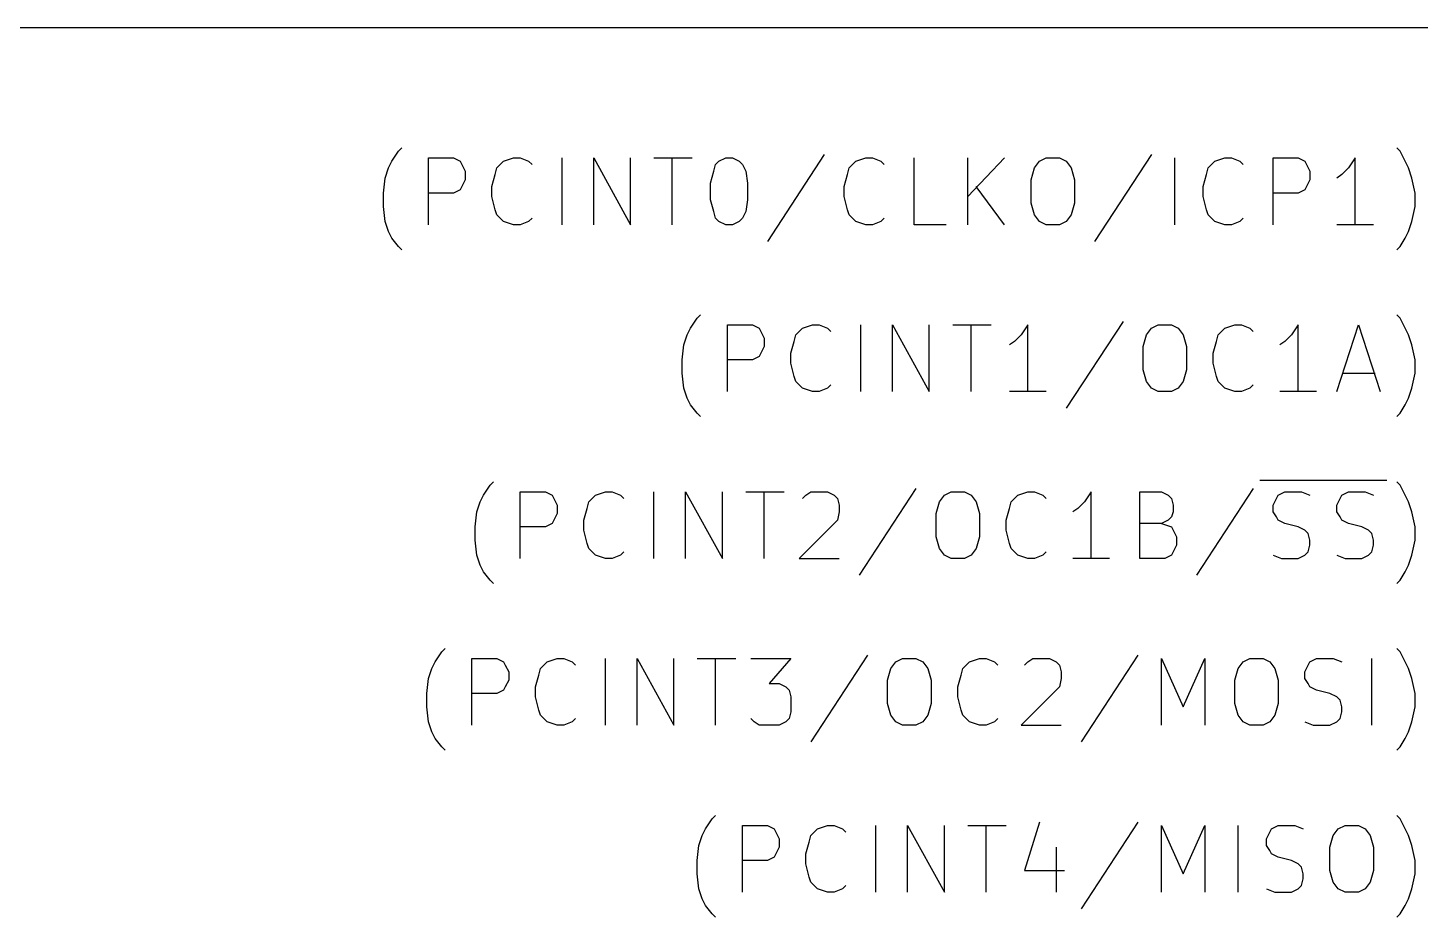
# Model space of a CAD drawing. Extents: x 10 to 287, y -200 to -10.
# Drawn here: x 97.82 to 119, y -73.23 to -59.69 of the extents above; entities that cross this region are included whole.
import ezdxf

# ---------------------------------------------------------------- set-up
doc = ezdxf.new("R2010")
doc.units = 0
doc.header["$MEASUREMENT"] = 0
doc.layers.add('BLACK', color=7, linetype='CONTINUOUS')
doc.layers.add('WHITE', color=7, linetype='CONTINUOUS')

msp = doc.modelspace()

# ---------------------------------------------------------------- linework, layer by layer
at = {"layer": 'Black'}
msp.add_line((123.19, -59.69), (82.55, -59.69), dxfattribs=at)
at = {"layer": 'White'}
for p, q in [((103.353, -61.722), (103.454, -61.5696)), ((103.454, -61.5696), (103.505, -61.5188)), ((109.931, -61.6204), (109.068, -62.9412)), ((114.91, -61.6204), (114.046, -62.9412)), ((118.694, -61.5696), (118.643, -61.5188)), ((118.77, -61.722), (118.694, -61.5696)), ((103.251, -61.976), (103.302, -61.8236)), ((103.302, -61.8236), (103.353, -61.722)), ((103.911, -62.6872), (103.911, -61.6712)), ((103.911, -61.6712), (104.292, -61.6712)), ((104.292, -61.6712), (104.394, -61.722)), ((104.394, -61.722), (104.419, -61.7728)), ((104.419, -61.7728), (104.47, -61.8744)), ((104.927, -61.9252), (104.953, -61.8236)), ((104.953, -61.8236), (105.054, -61.722)), ((105.054, -61.722), (105.207, -61.6712)), ((105.207, -61.6712), (105.308, -61.6712)), ((105.308, -61.6712), (105.435, -61.722)), ((105.435, -61.722), (105.486, -61.7728)), ((105.943, -62.6872), (105.943, -61.6712)), ((106.426, -62.6872), (106.426, -61.6712)), ((106.426, -61.6712), (106.985, -62.6872)), ((106.985, -62.6872), (106.985, -61.6712)), ((107.34, -61.6712), (107.925, -61.6712)), ((107.62, -62.6872), (107.62, -61.6712)), ((108.255, -61.8744), (108.28, -61.7728)), ((108.28, -61.7728), (108.331, -61.722)), ((108.331, -61.722), (108.433, -61.6712)), ((108.433, -61.6712), (108.534, -61.6712)), ((108.534, -61.6712), (108.636, -61.722)), ((108.636, -61.722), (108.687, -61.7728)), ((108.687, -61.7728), (108.737, -61.8744)), ((110.287, -61.9252), (110.312, -61.8236)), ((110.312, -61.8236), (110.414, -61.722)), ((110.414, -61.722), (110.566, -61.6712)), ((110.566, -61.6712), (110.668, -61.6712)), ((110.668, -61.6712), (110.795, -61.722)), ((110.795, -61.722), (110.846, -61.7728)), ((111.303, -62.6872), (111.303, -61.6712)), ((112.116, -62.6872), (112.116, -61.6712)), ((112.674, -61.6712), (112.116, -62.2554)), ((113.081, -62.0014), (113.132, -61.8236)), ((113.132, -61.8236), (113.208, -61.722)), ((113.208, -61.722), (113.309, -61.6712)), ((113.309, -61.6712), (113.513, -61.6712)), ((113.513, -61.6712), (113.614, -61.722)), ((113.614, -61.722), (113.69, -61.8236)), ((113.69, -61.8236), (113.741, -62.0014)), ((115.265, -62.6872), (115.265, -61.6712)), ((115.748, -61.9252), (115.773, -61.8236)), ((115.773, -61.8236), (115.875, -61.722)), ((115.875, -61.722), (116.027, -61.6712)), ((116.027, -61.6712), (116.129, -61.6712)), ((116.129, -61.6712), (116.256, -61.722)), ((116.256, -61.722), (116.307, -61.7728)), ((116.764, -62.6872), (116.764, -61.6712)), ((116.764, -61.6712), (117.145, -61.6712)), ((117.145, -61.6712), (117.246, -61.722)), ((117.246, -61.722), (117.272, -61.7728)), ((117.272, -61.7728), (117.323, -61.8744)), ((117.907, -61.8236), (117.805, -61.9252)), ((118.008, -61.6712), (117.907, -61.8236)), ((118.008, -62.6872), (118.008, -61.6712)), ((118.821, -61.8236), (118.77, -61.722)), ((118.872, -61.976), (118.821, -61.8236)), ((103.226, -62.2046), (103.251, -61.976)), ((104.47, -62.0014), (104.419, -62.103)), ((104.47, -61.8744), (104.47, -62.0014)), ((104.877, -62.103), (104.927, -61.9252)), ((108.204, -62.0522), (108.255, -61.8744)), ((108.204, -62.3062), (108.204, -62.0522)), ((108.737, -61.8744), (108.763, -62.0522)), ((108.763, -62.0522), (108.763, -62.3062)), ((110.236, -62.103), (110.287, -61.9252)), ((113.081, -62.357), (113.081, -62.0014)), ((113.741, -62.0014), (113.741, -62.357)), ((115.697, -62.103), (115.748, -61.9252)), ((117.323, -62.0014), (117.272, -62.103)), ((117.323, -61.8744), (117.323, -62.0014)), ((117.805, -61.9252), (117.729, -61.976)), ((118.923, -62.2046), (118.872, -61.976)), ((103.226, -62.4078), (103.226, -62.2046)), ((104.292, -62.2046), (103.911, -62.2046)), ((104.394, -62.1538), (104.292, -62.2046)), ((104.419, -62.103), (104.394, -62.1538)), ((104.877, -62.2554), (104.877, -62.103)), ((104.927, -62.4586), (104.877, -62.2554)), ((110.236, -62.2554), (110.236, -62.103)), ((110.287, -62.4586), (110.236, -62.2554)), ((112.674, -62.6872), (112.243, -62.103)), ((115.697, -62.2554), (115.697, -62.103)), ((115.748, -62.4586), (115.697, -62.2554)), ((117.145, -62.2046), (116.764, -62.2046)), ((117.246, -62.1538), (117.145, -62.2046)), ((117.272, -62.103), (117.246, -62.1538)), ((118.923, -62.4078), (118.923, -62.2046)), ((103.251, -62.6364), (103.226, -62.4078)), ((104.953, -62.5348), (104.927, -62.4586)), ((108.255, -62.484), (108.204, -62.3062)), ((108.28, -62.5856), (108.255, -62.484)), ((108.737, -62.484), (108.687, -62.5856)), ((108.763, -62.3062), (108.737, -62.484)), ((110.312, -62.5348), (110.287, -62.4586)), ((113.132, -62.5348), (113.081, -62.357)), ((113.741, -62.357), (113.69, -62.5348)), ((115.773, -62.5348), (115.748, -62.4586)), ((118.872, -62.6364), (118.923, -62.4078)), ((103.302, -62.7888), (103.251, -62.6364)), ((105.054, -62.6364), (104.953, -62.5348)), ((105.207, -62.6872), (105.054, -62.6364)), ((105.308, -62.6872), (105.207, -62.6872)), ((105.435, -62.6364), (105.308, -62.6872)), ((105.486, -62.5856), (105.435, -62.6364)), ((108.331, -62.6364), (108.28, -62.5856)), ((108.433, -62.6872), (108.331, -62.6364)), ((108.534, -62.6872), (108.433, -62.6872)), ((108.636, -62.6364), (108.534, -62.6872)), ((108.687, -62.5856), (108.636, -62.6364)), ((110.414, -62.6364), (110.312, -62.5348)), ((110.566, -62.6872), (110.414, -62.6364)), ((110.668, -62.6872), (110.566, -62.6872)), ((110.795, -62.6364), (110.668, -62.6872)), ((110.846, -62.5856), (110.795, -62.6364)), ((111.785, -62.6872), (111.303, -62.6872)), ((113.208, -62.6364), (113.132, -62.5348)), ((113.309, -62.6872), (113.208, -62.6364)), ((113.513, -62.6872), (113.309, -62.6872)), ((113.614, -62.6364), (113.513, -62.6872)), ((113.69, -62.5348), (113.614, -62.6364)), ((115.875, -62.6364), (115.773, -62.5348)), ((116.027, -62.6872), (115.875, -62.6364)), ((116.129, -62.6872), (116.027, -62.6872)), ((116.256, -62.6364), (116.129, -62.6872)), ((116.307, -62.5856), (116.256, -62.6364)), ((118.288, -62.6872), (117.729, -62.6872)), ((118.821, -62.7888), (118.872, -62.6364)), ((103.353, -62.8904), (103.302, -62.7888)), ((103.454, -63.0174), (103.353, -62.8904)), ((118.694, -63.0174), (118.77, -62.8904)), ((118.77, -62.8904), (118.821, -62.7888)), ((103.505, -63.0682), (103.454, -63.0174)), ((118.643, -63.0682), (118.694, -63.0174)), ((107.899, -64.262), (108.001, -64.1096)), ((108.001, -64.1096), (108.052, -64.0588)), ((114.478, -64.1604), (113.614, -65.4812)), ((118.694, -64.1096), (118.643, -64.0588)), ((118.77, -64.262), (118.694, -64.1096)), ((107.798, -64.516), (107.848, -64.3636)), ((107.848, -64.3636), (107.899, -64.262)), ((108.458, -65.2272), (108.458, -64.2112)), ((108.458, -64.2112), (108.839, -64.2112)), ((108.839, -64.2112), (108.941, -64.262)), ((108.941, -64.262), (108.966, -64.3128)), ((108.966, -64.3128), (109.017, -64.4144)), ((109.474, -64.4652), (109.499, -64.3636)), ((109.499, -64.3636), (109.601, -64.262)), ((109.601, -64.262), (109.753, -64.2112)), ((109.753, -64.2112), (109.855, -64.2112)), ((109.855, -64.2112), (109.982, -64.262)), ((109.982, -64.262), (110.033, -64.3128)), ((110.49, -65.2272), (110.49, -64.2112)), ((110.973, -65.2272), (110.973, -64.2112)), ((110.973, -64.2112), (111.531, -65.2272)), ((111.531, -65.2272), (111.531, -64.2112)), ((111.887, -64.2112), (112.471, -64.2112)), ((112.166, -65.2272), (112.166, -64.2112)), ((112.928, -64.3636), (112.827, -64.4652)), ((113.03, -64.2112), (112.928, -64.3636)), ((113.03, -65.2272), (113.03, -64.2112)), ((114.783, -64.5414), (114.833, -64.3636)), ((114.833, -64.3636), (114.91, -64.262)), ((114.91, -64.262), (115.011, -64.2112)), ((115.011, -64.2112), (115.214, -64.2112)), ((115.214, -64.2112), (115.316, -64.262)), ((115.316, -64.262), (115.392, -64.3636)), ((115.392, -64.3636), (115.443, -64.5414)), ((115.9, -64.4652), (115.926, -64.3636)), ((115.926, -64.3636), (116.027, -64.262)), ((116.027, -64.262), (116.18, -64.2112)), ((116.18, -64.2112), (116.281, -64.2112)), ((116.281, -64.2112), (116.408, -64.262)), ((116.408, -64.262), (116.459, -64.3128)), ((117.043, -64.3636), (116.942, -64.4652)), ((117.145, -64.2112), (117.043, -64.3636)), ((117.145, -65.2272), (117.145, -64.2112)), ((117.729, -65.2272), (118.059, -64.2112)), ((118.059, -64.2112), (118.389, -65.2272)), ((118.821, -64.3636), (118.77, -64.262)), ((118.872, -64.516), (118.821, -64.3636)), ((107.772, -64.7446), (107.798, -64.516)), ((109.017, -64.5414), (108.966, -64.643)), ((109.017, -64.4144), (109.017, -64.5414)), ((109.423, -64.643), (109.474, -64.4652)), ((112.827, -64.4652), (112.751, -64.516)), ((114.783, -64.897), (114.783, -64.5414)), ((115.443, -64.5414), (115.443, -64.897)), ((115.849, -64.643), (115.9, -64.4652)), ((116.942, -64.4652), (116.865, -64.516)), ((118.923, -64.7446), (118.872, -64.516)), ((107.772, -64.9478), (107.772, -64.7446)), ((108.839, -64.7446), (108.458, -64.7446)), ((108.941, -64.6938), (108.839, -64.7446)), ((108.966, -64.643), (108.941, -64.6938)), ((109.423, -64.7954), (109.423, -64.643)), ((109.474, -64.9986), (109.423, -64.7954)), ((115.849, -64.7954), (115.849, -64.643)), ((115.9, -64.9986), (115.849, -64.7954)), ((118.923, -64.9478), (118.923, -64.7446)), ((107.798, -65.1764), (107.772, -64.9478)), ((109.499, -65.0748), (109.474, -64.9986)), ((114.833, -65.0748), (114.783, -64.897)), ((115.443, -64.897), (115.392, -65.0748)), ((115.926, -65.0748), (115.9, -64.9986)), ((117.831, -64.9478), (118.313, -64.9478)), ((118.872, -65.1764), (118.923, -64.9478)), ((107.848, -65.3288), (107.798, -65.1764)), ((109.601, -65.1764), (109.499, -65.0748)), ((109.753, -65.2272), (109.601, -65.1764)), ((109.855, -65.2272), (109.753, -65.2272)), ((109.982, -65.1764), (109.855, -65.2272)), ((110.033, -65.1256), (109.982, -65.1764)), ((113.309, -65.2272), (112.751, -65.2272)), ((114.91, -65.1764), (114.833, -65.0748)), ((115.011, -65.2272), (114.91, -65.1764)), ((115.214, -65.2272), (115.011, -65.2272)), ((115.316, -65.1764), (115.214, -65.2272)), ((115.392, -65.0748), (115.316, -65.1764)), ((116.027, -65.1764), (115.926, -65.0748)), ((116.18, -65.2272), (116.027, -65.1764)), ((116.281, -65.2272), (116.18, -65.2272)), ((116.408, -65.1764), (116.281, -65.2272)), ((116.459, -65.1256), (116.408, -65.1764)), ((117.424, -65.2272), (116.865, -65.2272)), ((118.821, -65.3288), (118.872, -65.1764)), ((107.899, -65.4304), (107.848, -65.3288)), ((108.001, -65.5574), (107.899, -65.4304)), ((118.694, -65.5574), (118.77, -65.4304)), ((118.77, -65.4304), (118.821, -65.3288)), ((108.052, -65.6082), (108.001, -65.5574)), ((118.643, -65.6082), (118.694, -65.5574)), ((104.75, -66.802), (104.851, -66.6496)), ((104.851, -66.6496), (104.902, -66.5988)), ((111.328, -66.7004), (110.465, -68.0212)), ((116.459, -66.7004), (115.595, -68.0212)), ((116.561, -66.5734), (118.491, -66.5734)), ((118.694, -66.6496), (118.643, -66.5988)), ((118.77, -66.802), (118.694, -66.6496)), ((104.648, -67.056), (104.699, -66.9036)), ((104.699, -66.9036), (104.75, -66.802)), ((105.308, -67.7672), (105.308, -66.7512)), ((105.308, -66.7512), (105.689, -66.7512)), ((105.689, -66.7512), (105.791, -66.802)), ((105.791, -66.802), (105.816, -66.8528)), ((105.816, -66.8528), (105.867, -66.9544)), ((106.324, -67.0052), (106.35, -66.9036)), ((106.35, -66.9036), (106.451, -66.802)), ((106.451, -66.802), (106.604, -66.7512)), ((106.604, -66.7512), (106.705, -66.7512)), ((106.705, -66.7512), (106.832, -66.802)), ((106.832, -66.802), (106.883, -66.8528)), ((107.34, -67.7672), (107.34, -66.7512)), ((107.823, -67.7672), (107.823, -66.7512)), ((107.823, -66.7512), (108.382, -67.7672)), ((108.382, -67.7672), (108.382, -66.7512)), ((108.737, -66.7512), (109.322, -66.7512)), ((109.017, -67.7672), (109.017, -66.7512)), ((109.601, -66.8528), (109.652, -66.802)), ((109.652, -66.802), (109.728, -66.7512)), ((109.728, -66.7512), (109.982, -66.7512)), ((109.982, -66.7512), (110.084, -66.802)), ((110.084, -66.802), (110.134, -66.8528)), ((110.134, -66.8528), (110.16, -66.9544)), ((111.633, -67.0814), (111.684, -66.9036)), ((111.684, -66.9036), (111.76, -66.802)), ((111.76, -66.802), (111.862, -66.7512)), ((111.862, -66.7512), (112.065, -66.7512)), ((112.065, -66.7512), (112.166, -66.802)), ((112.166, -66.802), (112.243, -66.9036)), ((112.243, -66.9036), (112.293, -67.0814)), ((112.751, -67.0052), (112.776, -66.9036)), ((112.776, -66.9036), (112.878, -66.802)), ((112.878, -66.802), (113.03, -66.7512)), ((113.03, -66.7512), (113.132, -66.7512)), ((113.132, -66.7512), (113.259, -66.802)), ((113.259, -66.802), (113.309, -66.8528)), ((113.894, -66.9036), (113.792, -67.0052)), ((113.995, -66.7512), (113.894, -66.9036)), ((113.995, -67.7672), (113.995, -66.7512)), ((114.732, -67.7672), (114.732, -66.7512)), ((114.732, -66.7512), (115.062, -66.7512)), ((115.062, -66.7512), (115.164, -66.802)), ((115.164, -66.802), (115.214, -66.8528)), ((115.214, -66.8528), (115.24, -66.9544)), ((116.764, -66.9544), (116.815, -66.8528)), ((116.815, -66.8528), (116.84, -66.802)), ((116.84, -66.802), (116.942, -66.7512)), ((116.942, -66.7512), (117.196, -66.7512)), ((117.196, -66.7512), (117.323, -66.802)), ((117.729, -66.9544), (117.78, -66.8528)), ((117.78, -66.8528), (117.805, -66.802)), ((117.805, -66.802), (117.907, -66.7512)), ((117.907, -66.7512), (118.161, -66.7512)), ((118.161, -66.7512), (118.288, -66.802)), ((118.821, -66.9036), (118.77, -66.802)), ((118.872, -67.056), (118.821, -66.9036)), ((104.623, -67.2846), (104.648, -67.056)), ((105.867, -67.0814), (105.816, -67.183)), ((105.867, -66.9544), (105.867, -67.0814)), ((106.274, -67.183), (106.324, -67.0052)), ((110.16, -67.056), (110.134, -67.183)), ((110.16, -66.9544), (110.16, -67.056)), ((111.633, -67.437), (111.633, -67.0814)), ((112.293, -67.0814), (112.293, -67.437)), ((112.7, -67.183), (112.751, -67.0052)), ((113.792, -67.0052), (113.716, -67.056)), ((115.214, -67.1322), (115.164, -67.183)), ((115.24, -67.056), (115.214, -67.1322)), ((115.24, -66.9544), (115.24, -67.056)), ((116.764, -67.056), (116.764, -66.9544)), ((116.815, -67.1322), (116.764, -67.056)), ((116.84, -67.183), (116.815, -67.1322)), ((117.729, -67.056), (117.729, -66.9544)), ((117.78, -67.1322), (117.729, -67.056)), ((117.805, -67.183), (117.78, -67.1322)), ((118.923, -67.2846), (118.872, -67.056)), ((104.623, -67.4878), (104.623, -67.2846)), ((105.689, -67.2846), (105.308, -67.2846)), ((105.791, -67.2338), (105.689, -67.2846)), ((105.816, -67.183), (105.791, -67.2338)), ((106.274, -67.3354), (106.274, -67.183)), ((106.324, -67.5386), (106.274, -67.3354)), ((110.134, -67.183), (109.55, -67.7672)), ((112.7, -67.3354), (112.7, -67.183)), ((112.751, -67.5386), (112.7, -67.3354)), ((115.062, -67.2338), (114.732, -67.2338)), ((115.164, -67.183), (115.062, -67.2338)), ((115.062, -67.2338), (115.214, -67.2846)), ((115.214, -67.2846), (115.24, -67.3354)), ((115.24, -67.3354), (115.291, -67.437)), ((116.942, -67.2338), (116.84, -67.183)), ((117.145, -67.2846), (116.942, -67.2338)), ((117.246, -67.3354), (117.145, -67.2846)), ((117.297, -67.3862), (117.246, -67.3354)), ((117.907, -67.2338), (117.805, -67.183)), ((118.11, -67.2846), (117.907, -67.2338)), ((118.212, -67.3354), (118.11, -67.2846)), ((118.262, -67.3862), (118.212, -67.3354)), ((118.923, -67.4878), (118.923, -67.2846)), ((104.648, -67.7164), (104.623, -67.4878)), ((106.35, -67.6148), (106.324, -67.5386)), ((111.684, -67.6148), (111.633, -67.437)), ((112.293, -67.437), (112.243, -67.6148)), ((112.776, -67.6148), (112.751, -67.5386)), ((115.291, -67.564), (115.24, -67.6656)), ((115.291, -67.437), (115.291, -67.564)), ((117.323, -67.4878), (117.297, -67.3862)), ((117.297, -67.6656), (117.323, -67.564)), ((117.323, -67.564), (117.323, -67.4878)), ((118.288, -67.4878), (118.262, -67.3862)), ((118.262, -67.6656), (118.288, -67.564)), ((118.288, -67.564), (118.288, -67.4878)), ((118.872, -67.7164), (118.923, -67.4878)), ((104.699, -67.8688), (104.648, -67.7164)), ((106.451, -67.7164), (106.35, -67.6148)), ((106.604, -67.7672), (106.451, -67.7164)), ((106.705, -67.7672), (106.604, -67.7672)), ((106.832, -67.7164), (106.705, -67.7672)), ((106.883, -67.6656), (106.832, -67.7164)), ((109.55, -67.7672), (110.16, -67.7672)), ((111.76, -67.7164), (111.684, -67.6148)), ((111.862, -67.7672), (111.76, -67.7164)), ((112.065, -67.7672), (111.862, -67.7672)), ((112.166, -67.7164), (112.065, -67.7672)), ((112.243, -67.6148), (112.166, -67.7164)), ((112.878, -67.7164), (112.776, -67.6148)), ((113.03, -67.7672), (112.878, -67.7164)), ((113.132, -67.7672), (113.03, -67.7672)), ((113.259, -67.7164), (113.132, -67.7672)), ((113.309, -67.6656), (113.259, -67.7164)), ((114.275, -67.7672), (113.716, -67.7672)), ((115.113, -67.7672), (114.732, -67.7672)), ((115.214, -67.7164), (115.113, -67.7672)), ((115.24, -67.6656), (115.214, -67.7164)), ((116.764, -67.7164), (116.891, -67.7672)), ((116.891, -67.7672), (117.145, -67.7672)), ((117.145, -67.7672), (117.246, -67.7164)), ((117.246, -67.7164), (117.297, -67.6656)), ((117.729, -67.7164), (117.856, -67.7672)), ((117.856, -67.7672), (118.11, -67.7672)), ((118.11, -67.7672), (118.212, -67.7164)), ((118.212, -67.7164), (118.262, -67.6656)), ((118.821, -67.8688), (118.872, -67.7164)), ((104.75, -67.9704), (104.699, -67.8688)), ((104.851, -68.0974), (104.75, -67.9704)), ((118.694, -68.0974), (118.77, -67.9704)), ((118.77, -67.9704), (118.821, -67.8688)), ((104.902, -68.1482), (104.851, -68.0974)), ((118.643, -68.1482), (118.694, -68.0974)), ((104.013, -69.342), (104.115, -69.1896)), ((104.115, -69.1896), (104.165, -69.1388)), ((110.592, -69.2404), (109.728, -70.5612)), ((114.706, -69.2404), (113.843, -70.5612)), ((118.694, -69.1896), (118.643, -69.1388)), ((118.77, -69.342), (118.694, -69.1896)), ((103.911, -69.596), (103.962, -69.4436)), ((103.962, -69.4436), (104.013, -69.342)), ((104.572, -70.3072), (104.572, -69.2912)), ((104.572, -69.2912), (104.953, -69.2912)), ((104.953, -69.2912), (105.054, -69.342)), ((105.054, -69.342), (105.08, -69.3928)), ((105.08, -69.3928), (105.131, -69.4944)), ((105.588, -69.5452), (105.613, -69.4436)), ((105.613, -69.4436), (105.715, -69.342)), ((105.715, -69.342), (105.867, -69.2912)), ((105.867, -69.2912), (105.969, -69.2912)), ((105.969, -69.2912), (106.096, -69.342)), ((106.096, -69.342), (106.147, -69.3928)), ((106.604, -70.3072), (106.604, -69.2912)), ((107.086, -70.3072), (107.086, -69.2912)), ((107.086, -69.2912), (107.645, -70.3072)), ((107.645, -70.3072), (107.645, -69.2912)), ((108.001, -69.2912), (108.585, -69.2912)), ((108.28, -70.3072), (108.28, -69.2912)), ((108.814, -69.2912), (109.423, -69.2912)), ((109.423, -69.2912), (109.093, -69.6722)), ((110.896, -69.6214), (110.947, -69.4436)), ((110.947, -69.4436), (111.023, -69.342)), ((111.023, -69.342), (111.125, -69.2912)), ((111.125, -69.2912), (111.328, -69.2912)), ((111.328, -69.2912), (111.43, -69.342)), ((111.43, -69.342), (111.506, -69.4436)), ((111.506, -69.4436), (111.557, -69.6214)), ((112.014, -69.5452), (112.039, -69.4436)), ((112.039, -69.4436), (112.141, -69.342)), ((112.141, -69.342), (112.293, -69.2912)), ((112.293, -69.2912), (112.395, -69.2912)), ((112.395, -69.2912), (112.522, -69.342)), ((112.522, -69.342), (112.573, -69.3928)), ((112.979, -69.3928), (113.03, -69.342)), ((113.03, -69.342), (113.106, -69.2912)), ((113.106, -69.2912), (113.36, -69.2912)), ((113.36, -69.2912), (113.462, -69.342)), ((113.462, -69.342), (113.513, -69.3928)), ((113.513, -69.3928), (113.538, -69.4944)), ((115.062, -70.3072), (115.062, -69.2912)), ((115.062, -69.2912), (115.392, -70.0278)), ((115.392, -70.0278), (115.722, -69.2912)), ((115.722, -69.2912), (115.722, -70.3072)), ((116.18, -69.6214), (116.23, -69.4436)), ((116.23, -69.4436), (116.307, -69.342)), ((116.307, -69.342), (116.408, -69.2912)), ((116.408, -69.2912), (116.611, -69.2912)), ((116.611, -69.2912), (116.713, -69.342)), ((116.713, -69.342), (116.789, -69.4436)), ((116.789, -69.4436), (116.84, -69.6214)), ((117.246, -69.4944), (117.297, -69.3928)), ((117.297, -69.3928), (117.323, -69.342)), ((117.323, -69.342), (117.424, -69.2912)), ((117.424, -69.2912), (117.678, -69.2912)), ((117.678, -69.2912), (117.805, -69.342)), ((118.262, -70.3072), (118.262, -69.2912)), ((118.821, -69.4436), (118.77, -69.342)), ((118.872, -69.596), (118.821, -69.4436)), ((103.886, -69.8246), (103.911, -69.596)), ((105.131, -69.6214), (105.08, -69.723)), ((105.131, -69.4944), (105.131, -69.6214)), ((105.537, -69.723), (105.588, -69.5452)), ((109.093, -69.6722), (109.245, -69.6722)), ((109.245, -69.6722), (109.347, -69.723)), ((110.896, -69.977), (110.896, -69.6214)), ((111.557, -69.6214), (111.557, -69.977)), ((111.963, -69.723), (112.014, -69.5452)), ((113.538, -69.596), (113.513, -69.723)), ((113.538, -69.4944), (113.538, -69.596)), ((116.18, -69.977), (116.18, -69.6214)), ((116.84, -69.6214), (116.84, -69.977)), ((117.246, -69.596), (117.246, -69.4944)), ((117.297, -69.6722), (117.246, -69.596)), ((117.323, -69.723), (117.297, -69.6722)), ((118.923, -69.8246), (118.872, -69.596)), ((103.886, -70.0278), (103.886, -69.8246)), ((104.953, -69.8246), (104.572, -69.8246)), ((105.054, -69.7738), (104.953, -69.8246)), ((105.08, -69.723), (105.054, -69.7738)), ((105.537, -69.8754), (105.537, -69.723)), ((105.588, -70.0786), (105.537, -69.8754)), ((109.347, -69.723), (109.398, -69.7738)), ((109.398, -69.7738), (109.423, -69.8754)), ((109.423, -69.8754), (109.423, -70.104)), ((111.963, -69.8754), (111.963, -69.723)), ((112.014, -70.0786), (111.963, -69.8754)), ((113.513, -69.723), (112.928, -70.3072)), ((117.424, -69.7738), (117.323, -69.723)), ((117.627, -69.8246), (117.424, -69.7738)), ((117.729, -69.8754), (117.627, -69.8246)), ((117.78, -69.9262), (117.729, -69.8754)), ((118.923, -70.0278), (118.923, -69.8246)), ((103.911, -70.2564), (103.886, -70.0278)), ((105.613, -70.1548), (105.588, -70.0786)), ((109.423, -70.104), (109.398, -70.2056)), ((110.947, -70.1548), (110.896, -69.977)), ((111.557, -69.977), (111.506, -70.1548)), ((112.039, -70.1548), (112.014, -70.0786)), ((116.23, -70.1548), (116.18, -69.977)), ((116.84, -69.977), (116.789, -70.1548)), ((117.805, -70.0278), (117.78, -69.9262)), ((117.78, -70.2056), (117.805, -70.104)), ((117.805, -70.104), (117.805, -70.0278)), ((118.872, -70.2564), (118.923, -70.0278)), ((103.962, -70.4088), (103.911, -70.2564)), ((105.715, -70.2564), (105.613, -70.1548)), ((105.867, -70.3072), (105.715, -70.2564)), ((105.969, -70.3072), (105.867, -70.3072)), ((106.096, -70.2564), (105.969, -70.3072)), ((106.147, -70.2056), (106.096, -70.2564)), ((108.864, -70.2564), (108.814, -70.2056)), ((108.941, -70.3072), (108.864, -70.2564)), ((109.245, -70.3072), (108.941, -70.3072)), ((109.347, -70.2564), (109.245, -70.3072)), ((109.398, -70.2056), (109.347, -70.2564)), ((111.023, -70.2564), (110.947, -70.1548)), ((111.125, -70.3072), (111.023, -70.2564)), ((111.328, -70.3072), (111.125, -70.3072)), ((111.43, -70.2564), (111.328, -70.3072)), ((111.506, -70.1548), (111.43, -70.2564)), ((112.141, -70.2564), (112.039, -70.1548)), ((112.293, -70.3072), (112.141, -70.2564)), ((112.395, -70.3072), (112.293, -70.3072)), ((112.522, -70.2564), (112.395, -70.3072)), ((112.573, -70.2056), (112.522, -70.2564)), ((112.928, -70.3072), (113.538, -70.3072)), ((116.307, -70.2564), (116.23, -70.1548)), ((116.408, -70.3072), (116.307, -70.2564)), ((116.611, -70.3072), (116.408, -70.3072)), ((116.713, -70.2564), (116.611, -70.3072)), ((116.789, -70.1548), (116.713, -70.2564)), ((117.246, -70.2564), (117.373, -70.3072)), ((117.373, -70.3072), (117.627, -70.3072)), ((117.627, -70.3072), (117.729, -70.2564)), ((117.729, -70.2564), (117.78, -70.2056)), ((118.821, -70.4088), (118.872, -70.2564)), ((104.013, -70.5104), (103.962, -70.4088)), ((104.115, -70.6374), (104.013, -70.5104)), ((118.694, -70.6374), (118.77, -70.5104)), ((118.77, -70.5104), (118.821, -70.4088)), ((104.165, -70.6882), (104.115, -70.6374)), ((118.643, -70.6882), (118.694, -70.6374)), ((108.128, -71.882), (108.229, -71.7296)), ((108.229, -71.7296), (108.28, -71.6788)), ((113.208, -71.7804), (112.979, -72.517)), ((114.706, -71.7804), (113.843, -73.1012)), ((118.694, -71.7296), (118.643, -71.6788)), ((118.77, -71.882), (118.694, -71.7296)), ((108.026, -72.136), (108.077, -71.9836)), ((108.077, -71.9836), (108.128, -71.882)), ((108.687, -72.8472), (108.687, -71.8312)), ((108.687, -71.8312), (109.068, -71.8312)), ((109.068, -71.8312), (109.169, -71.882)), ((109.169, -71.882), (109.195, -71.9328)), ((109.195, -71.9328), (109.245, -72.0344)), ((109.703, -72.0852), (109.728, -71.9836)), ((109.728, -71.9836), (109.83, -71.882)), ((109.83, -71.882), (109.982, -71.8312)), ((109.982, -71.8312), (110.084, -71.8312)), ((110.084, -71.8312), (110.211, -71.882)), ((110.211, -71.882), (110.261, -71.9328)), ((110.719, -72.8472), (110.719, -71.8312)), ((111.201, -72.8472), (111.201, -71.8312)), ((111.201, -71.8312), (111.76, -72.8472)), ((111.76, -72.8472), (111.76, -71.8312)), ((112.116, -71.8312), (112.7, -71.8312)), ((112.395, -72.8472), (112.395, -71.8312)), ((115.062, -72.8472), (115.062, -71.8312)), ((115.062, -71.8312), (115.392, -72.5678)), ((115.392, -72.5678), (115.722, -71.8312)), ((115.722, -71.8312), (115.722, -72.8472)), ((116.23, -72.8472), (116.23, -71.8312)), ((116.662, -72.0344), (116.713, -71.9328)), ((116.713, -71.9328), (116.738, -71.882)), ((116.738, -71.882), (116.84, -71.8312)), ((116.84, -71.8312), (117.094, -71.8312)), ((117.094, -71.8312), (117.221, -71.882)), ((117.627, -72.1614), (117.678, -71.9836)), ((117.678, -71.9836), (117.754, -71.882)), ((117.754, -71.882), (117.856, -71.8312)), ((117.856, -71.8312), (118.059, -71.8312)), ((118.059, -71.8312), (118.161, -71.882)), ((118.161, -71.882), (118.237, -71.9836)), ((118.237, -71.9836), (118.288, -72.1614)), ((118.821, -71.9836), (118.77, -71.882)), ((118.872, -72.136), (118.821, -71.9836)), ((108.001, -72.3646), (108.026, -72.136)), ((109.245, -72.1614), (109.195, -72.263)), ((109.245, -72.0344), (109.245, -72.1614)), ((109.652, -72.263), (109.703, -72.0852)), ((113.462, -72.1614), (113.462, -72.8472)), ((116.662, -72.136), (116.662, -72.0344)), ((116.713, -72.2122), (116.662, -72.136)), ((116.738, -72.263), (116.713, -72.2122)), ((117.627, -72.517), (117.627, -72.1614)), ((118.288, -72.1614), (118.288, -72.517)), ((118.923, -72.3646), (118.872, -72.136)), ((108.001, -72.5678), (108.001, -72.3646)), ((109.068, -72.3646), (108.687, -72.3646)), ((109.169, -72.3138), (109.068, -72.3646)), ((109.195, -72.263), (109.169, -72.3138)), ((109.652, -72.4154), (109.652, -72.263)), ((109.703, -72.6186), (109.652, -72.4154)), ((116.84, -72.3138), (116.738, -72.263)), ((117.043, -72.3646), (116.84, -72.3138)), ((117.145, -72.4154), (117.043, -72.3646)), ((117.196, -72.4662), (117.145, -72.4154)), ((118.923, -72.5678), (118.923, -72.3646)), ((108.026, -72.7964), (108.001, -72.5678)), ((109.728, -72.6948), (109.703, -72.6186)), ((112.979, -72.517), (113.589, -72.517)), ((117.221, -72.5678), (117.196, -72.4662)), ((117.196, -72.7456), (117.221, -72.644)), ((117.221, -72.644), (117.221, -72.5678)), ((117.678, -72.6948), (117.627, -72.517)), ((118.288, -72.517), (118.237, -72.6948)), ((118.872, -72.7964), (118.923, -72.5678)), ((108.077, -72.9488), (108.026, -72.7964)), ((109.83, -72.7964), (109.728, -72.6948)), ((109.982, -72.8472), (109.83, -72.7964)), ((110.084, -72.8472), (109.982, -72.8472)), ((110.211, -72.7964), (110.084, -72.8472)), ((110.261, -72.7456), (110.211, -72.7964)), ((116.662, -72.7964), (116.789, -72.8472)), ((116.789, -72.8472), (117.043, -72.8472)), ((117.043, -72.8472), (117.145, -72.7964)), ((117.145, -72.7964), (117.196, -72.7456)), ((117.754, -72.7964), (117.678, -72.6948)), ((117.856, -72.8472), (117.754, -72.7964)), ((118.059, -72.8472), (117.856, -72.8472)), ((118.161, -72.7964), (118.059, -72.8472)), ((118.237, -72.6948), (118.161, -72.7964)), ((118.821, -72.9488), (118.872, -72.7964)), ((108.128, -73.0504), (108.077, -72.9488)), ((108.229, -73.1774), (108.128, -73.0504)), ((118.694, -73.1774), (118.77, -73.0504)), ((118.77, -73.0504), (118.821, -72.9488)), ((108.28, -73.2282), (108.229, -73.1774)), ((118.643, -73.2282), (118.694, -73.1774))]:
    msp.add_line(p, q, dxfattribs=at)

doc.saveas('drawing.dxf')
